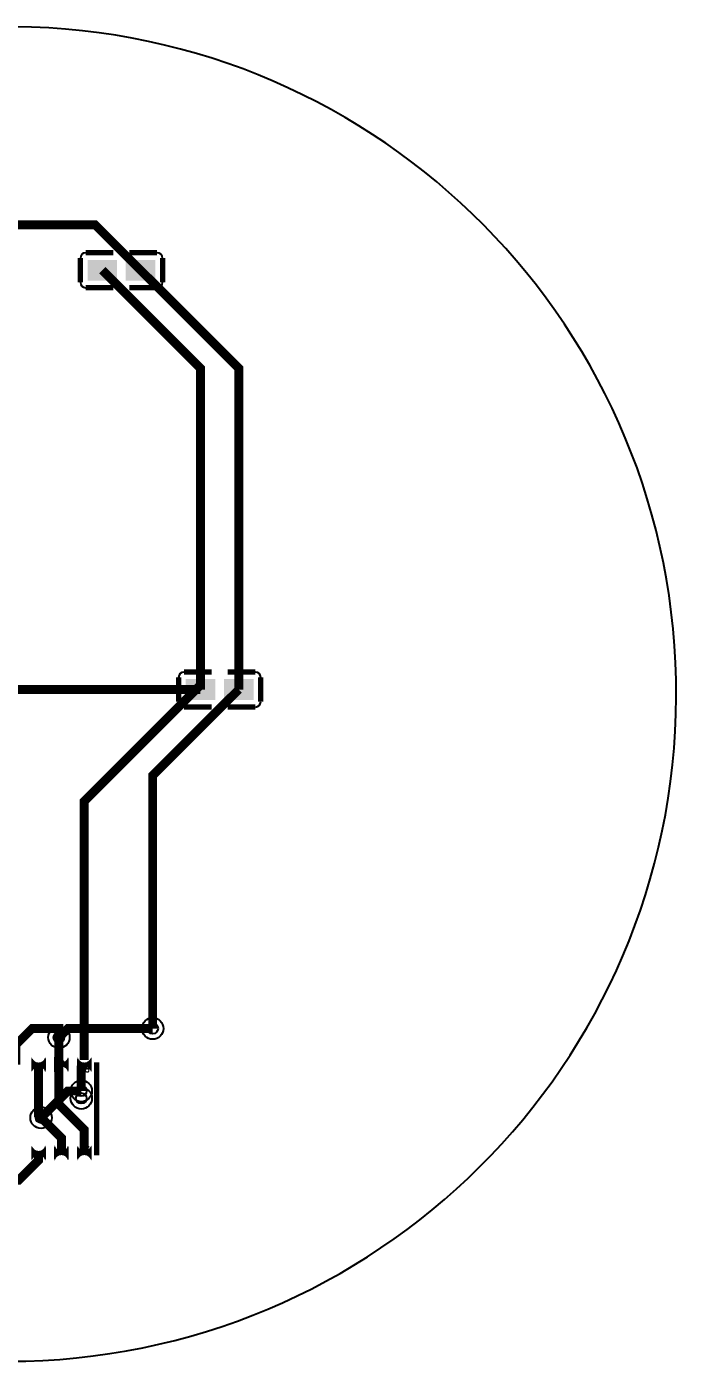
# Model space of a CAD drawing. Header units: millimetres. Extents: x -19 to 69, y -19.1 to 19.1.
# Drawn here: x 50.52 to 69, y -19 to 19 of the extents above; entities that cross this region are included whole.
import ezdxf

# ---------------------------------------------------------------- set-up
doc = ezdxf.new("R2010")
doc.units = ezdxf.units.MM
for name, color, linetype, true_color in [('BoardOutLine', 7, 'Continuous', 0xff00ff), ('BottomLayer', 7, 'Continuous', 0x0000ff), ('Document', 7, 'Continuous', 0xffffff), ('Hole', 7, 'Continuous', 0x222222), ('Multi-Layer', 7, 'Continuous', 0xc0c0c0), ('TopLayer', 7, 'Continuous', 0xff0000), ('TopPasteMaskLayer', 7, 'Continuous', 0x808080), ('TopSilkLayer', 7, 'Continuous', 0xffcc00), ('TopSolderMaskLayer', 7, 'Continuous', 0x800080)]:
    doc.layers.add(name, color=color, linetype=linetype, true_color=true_color)

msp = doc.modelspace()

# ---------------------------------------------------------------- hatches: boundary and pattern name
at = {"layer": 'Document'}
for points in [[(52.121, -10.645), (52.121, -10.631), (52.163, -10.631), (52.163, -10.645)], [(52.079, -10.687), (52.079, -10.673), (52.303, -10.673), (52.303, -10.687)], [(52.079, -10.701), (52.079, -10.687), (52.121, -10.687), (52.121, -10.701)], [(52.079, -10.715), (52.079, -10.701), (52.107, -10.701), (52.107, -10.715)], [(52.079, -10.729), (52.079, -10.715), (52.107, -10.715), (52.107, -10.729)], [(52.079, -10.743), (52.079, -10.729), (52.121, -10.729), (52.121, -10.743)], [(52.079, -10.757), (52.079, -10.743), (52.135, -10.743), (52.135, -10.757)], [(52.093, -10.659), (52.093, -10.645), (52.191, -10.645), (52.191, -10.659)], [(52.093, -10.673), (52.093, -10.659), (52.191, -10.659), (52.191, -10.673)], [(52.093, -10.771), (52.093, -10.757), (52.289, -10.757), (52.289, -10.771)], [(52.093, -10.785), (52.093, -10.771), (52.191, -10.771), (52.191, -10.785)], [(52.107, -10.799), (52.107, -10.785), (52.177, -10.785), (52.177, -10.799)], [(52.149, -10.757), (52.149, -10.743), (52.303, -10.743), (52.303, -10.757)], [(52.163, -10.701), (52.163, -10.687), (52.233, -10.687), (52.233, -10.701)], [(52.163, -10.743), (52.163, -10.729), (52.219, -10.729), (52.219, -10.743)], [(52.177, -10.715), (52.177, -10.701), (52.205, -10.701), (52.205, -10.715)], [(52.177, -10.729), (52.177, -10.715), (52.205, -10.715), (52.205, -10.729)], [(52.205, -10.673), (52.205, -10.659), (52.289, -10.659), (52.289, -10.673)], [(52.219, -10.659), (52.219, -10.645), (52.275, -10.645), (52.275, -10.659)], [(52.219, -10.785), (52.219, -10.771), (52.275, -10.771), (52.275, -10.785)], [(52.247, -10.701), (52.247, -10.687), (52.303, -10.687), (52.303, -10.701)], [(52.261, -10.743), (52.261, -10.729), (52.303, -10.729), (52.303, -10.743)], [(52.275, -10.715), (52.275, -10.701), (52.303, -10.701), (52.303, -10.715)], [(52.275, -10.729), (52.275, -10.715), (52.303, -10.715), (52.303, -10.729)], [(52.079, -12.879), (52.079, -12.865), (52.303, -12.865), (52.303, -12.879)], [(52.079, -12.893), (52.079, -12.879), (52.303, -12.879), (52.303, -12.893)], [(52.079, -12.907), (52.079, -12.893), (52.303, -12.893), (52.303, -12.907)], [(52.093, -12.921), (52.093, -12.907), (52.303, -12.907), (52.303, -12.921)], [(52.093, -12.935), (52.093, -12.921), (52.135, -12.921), (52.135, -12.935)], [(52.107, -12.949), (52.107, -12.935), (52.149, -12.935), (52.149, -12.949)], [(52.121, -12.963), (52.121, -12.949), (52.149, -12.949), (52.149, -12.963)], [(52.121, -12.977), (52.121, -12.963), (52.149, -12.963), (52.149, -12.977)]]:
    msp.add_hatch(color=256, dxfattribs=at).paths.add_polyline_path(points)
at = {"layer": 'TopLayer'}
for points in [[(53.063, 11.795), (53.063, 12.335), (52.273, 12.335), (52.273, 11.795)], [(53.363, 11.795), (53.363, 12.335), (54.153, 12.335), (54.153, 11.795)], [(55.857, 0.397), (55.857, -0.143), (55.067, -0.143), (55.067, 0.397)], [(56.157, 0.397), (56.157, -0.143), (56.947, -0.143), (56.947, 0.397)], [(51.038, -10.351, -0.785398), (50.674, -10.351), (50.674, -10.754, -0.785398), (51.038, -10.754)], [(51.688, -10.351, -0.785398), (51.324, -10.351), (51.324, -10.754, -0.785398), (51.688, -10.754)], [(52.338, -10.351, -0.785398), (51.974, -10.351), (51.974, -10.754, -0.785398), (52.338, -10.754)], [(51.038, -12.868, -0.785398), (50.674, -12.868), (50.674, -13.271, -0.785398), (51.038, -13.271)], [(51.688, -12.868, -0.785398), (51.324, -12.868), (51.324, -13.271, -0.785398), (51.688, -13.271)], [(52.338, -12.868, -0.785398), (51.974, -12.868), (51.974, -13.271, -0.785398), (52.338, -13.271)]]:
    msp.add_hatch(color=256, dxfattribs=at).paths.add_polyline_path(points)
at = {"layer": 'TopPasteMaskLayer'}
for points in [[(53.033, 12.29), (53.033, 11.84), (52.963, 11.79), (52.483, 11.79), (52.433, 11.84), (52.433, 12.29), (52.483, 12.34), (52.963, 12.34)], [(53.993, 12.29), (53.993, 11.84), (53.943, 11.79), (53.463, 11.79), (53.393, 11.84), (53.393, 12.29), (53.463, 12.34), (53.943, 12.34)], [(55.227, -0.098), (55.227, 0.352), (55.277, 0.402), (55.757, 0.402), (55.827, 0.352), (55.827, -0.098), (55.757, -0.148), (55.277, -0.148)], [(56.187, -0.098), (56.187, 0.352), (56.257, 0.402), (56.737, 0.402), (56.787, 0.352), (56.787, -0.098), (56.737, -0.148), (56.257, -0.148)], [(51.038, -10.351, -0.785398), (50.674, -10.351), (50.674, -10.754, -0.785398), (51.038, -10.754)], [(51.688, -10.351, -0.785398), (51.324, -10.351), (51.324, -10.754, -0.785398), (51.688, -10.754)], [(52.338, -10.351, -0.785398), (51.974, -10.351), (51.974, -10.754, -0.785398), (52.338, -10.754)], [(51.038, -12.868, -0.785398), (50.674, -12.868), (50.674, -13.271, -0.785398), (51.038, -13.271)], [(51.688, -12.868, -0.785398), (51.324, -12.868), (51.324, -13.271, -0.785398), (51.688, -13.271)], [(52.338, -12.868, -0.785398), (51.974, -12.868), (51.974, -13.271, -0.785398), (52.338, -13.271)]]:
    msp.add_hatch(color=256, dxfattribs=at).paths.add_polyline_path(points)
at = {"layer": 'TopSolderMaskLayer'}
for points in [[(53.088, 11.77), (53.088, 12.36), (52.248, 12.36), (52.248, 11.77)], [(53.338, 11.77), (53.338, 12.36), (54.179, 12.36), (54.179, 11.77)], [(55.883, 0.422), (55.883, -0.168), (55.042, -0.168), (55.042, 0.422)], [(56.132, 0.422), (56.132, -0.168), (56.973, -0.168), (56.973, 0.422)], [(51.064, -10.338, -0.785398), (50.649, -10.338), (50.649, -10.767, -0.785398), (51.064, -10.767)], [(51.714, -10.338, -0.785398), (51.299, -10.338), (51.299, -10.767, -0.785398), (51.714, -10.767)], [(52.364, -10.338, -0.785398), (51.949, -10.338), (51.949, -10.767, -0.785398), (52.364, -10.767)], [(51.064, -12.855, -0.785398), (50.649, -12.855), (50.649, -13.284, -0.785398), (51.064, -13.284)], [(51.714, -12.855, -0.785398), (51.299, -12.855), (51.299, -13.284, -0.785398), (51.714, -13.284)], [(52.364, -12.855, -0.785398), (51.949, -12.855), (51.949, -13.284, -0.785398), (52.364, -13.284)]]:
    msp.add_hatch(color=256, dxfattribs=at).paths.add_polyline_path(points)

# ---------------------------------------------------------------- linework, layer by layer
at = {"layer": 'BoardOutLine'}
msp.add_arc((50, 0), 19, 270, 89.4926, dxfattribs=at)
at = {"layer": 'BottomLayer', "const_width": 0.254}
for points in [[(51.435, -9.779), (51.689, -9.525), (54.102, -9.525)], [(50.927, -12.065), (51.689, -11.303), (52.07, -11.303)]]:
    msp.add_lwpolyline(points, dxfattribs=at)
at = {"layer": 'Hole'}
for centre in [(54.102, -9.525), (51.435, -9.779), (52.07, -11.303), (52.07, -11.512), (50.927, -12.065)]:
    msp.add_circle(centre, 0.152, dxfattribs=at)
at = {"layer": 'Multi-Layer'}
for centre in [(51.435, -9.779), (54.102, -9.525), (52.07, -11.303), (52.07, -11.512), (50.927, -12.065)]:
    msp.add_circle(centre, 0.305, dxfattribs=at)
at = {"layer": 'TopLayer', "const_width": 0.254}
for points in [[(47.159, 13.361), (52.462, 13.361), (53.758, 12.065)], [(52.668, 12.065), (55.462, 9.271), (55.462, 0.127)], [(53.758, 12.065), (56.552, 9.271), (56.552, 0.127)], [(40.159, 7.874), (47.906, 0.127), (55.462, 0.127)], [(55.462, 0.254), (52.156, -3.052), (52.156, -10.425)], [(56.552, 0.127), (54.102, -2.323), (54.102, -9.525)], [(50.206, -10.552), (50.206, -9.992), (50.673, -9.525), (51.435, -9.525), (51.435, -9.779)], [(51.435, -9.779), (51.435, -11.684), (52.156, -12.405), (52.156, -13.071)], [(51.506, -10.552), (51.435, -10.481), (51.435, -9.779)], [(50.856, -10.552), (50.856, -11.994), (50.927, -12.065)], [(52.156, -10.552), (52.07, -10.639), (52.07, -11.303)], [(51.506, -13.071), (51.506, -12.644), (50.927, -12.065)], [(21.209, -12.446), (22.606, -13.843), (50.292, -13.843), (50.856, -13.279), (50.856, -13.071)]]:
    msp.add_lwpolyline(points, dxfattribs=at)
at = {"layer": 'TopSilkLayer', "const_width": 0.152}
for points in [[(52.197, 12.564), (52.987, 12.564)], [(54.229, 12.564), (53.439, 12.564)], [(52.044, 11.719), (52.044, 12.411)], [(54.382, 11.719), (54.382, 12.411)], [(52.987, 11.566), (52.197, 11.566)], [(53.439, 11.566), (54.229, 11.566)], [(54.838, 0.473), (54.838, -0.219)], [(55.781, 0.626), (54.991, 0.626)], [(56.233, 0.626), (57.023, 0.626)], [(57.176, 0.473), (57.176, -0.219)], [(54.991, -0.372), (55.781, -0.372)], [(57.023, -0.372), (56.233, -0.372)], [(52.507, -13.137), (52.507, -10.485)]]:
    msp.add_lwpolyline(points, dxfattribs=at)
at = {"layer": 'TopSilkLayer'}
for centre, start, end in [((52.197, 12.411), 90, 180), ((54.229, 12.411), 0, 90), ((52.197, 11.719), 180, 270), ((54.229, 11.719), 270, 0), ((54.991, 0.473), 90, 180), ((57.023, 0.473), 360, 90), ((54.991, -0.219), 180, 270), ((57.023, -0.219), 270, 0)]:
    msp.add_arc(centre, 0.152, start, end, dxfattribs=at)

doc.saveas('drawing.dxf')
